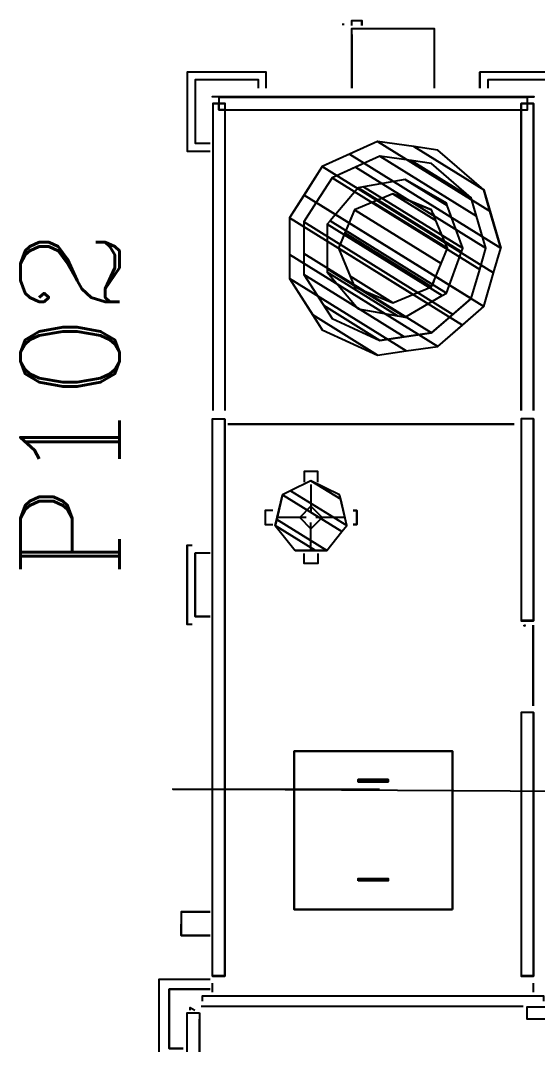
# Model space of a CAD drawing. Extents: x -57244 to 324435, y 15553 to 159369.
# Drawn here: x 55091 to 57704, y 43156 to 48327 of the extents above; entities that cross this region are included whole.
import ezdxf

# ---------------------------------------------------------------- set-up
doc = ezdxf.new("R2010")
doc.units = 0
doc.header["$LTSCALE"] = 2000
doc.header["$MEASUREMENT"] = 0
doc.layers.add('BASE', color=253, linetype='CONTINUOUS')
doc.styles.add('ROMANC', font='ROMANC', dxfattribs={"height": 0.2})

msp = doc.modelspace()

# ---------------------------------------------------------------- linework, layer by layer
at = {"layer": 'BASE', "linetype": 'Continuous'}
for p, q in [((56727, 48307.3), (56715.6, 48307.3)), ((56765.6, 48301.7), (56765.6, 48327.3)), ((56815.6, 48301.7), (56815.6, 48327.3)), ((56765.6, 48256.5), (56765.6, 47985.4)), ((56333, 47985.4), (56333, 48067.1)), ((57411.8, 47985.4), (57411.8, 48067.1)), ((57224.2, 47941.3), (57685.9, 47941.3)), ((57652.6, 47876.1), (57652.5, 47938.6)), ((56062.3, 47907.3), (56124.8, 47907.3)), ((57621.3, 46358.3), (57621.3, 47895)), ((56906.2, 47642.5), (56665.3, 47532.5)), ((57431.5, 47471.9), (57518, 47177.3)), ((56973, 47452.3), (57167.5, 47371.8)), ((56998.2, 47441.9), (56995.5, 47443)), ((57443, 47177.3), (57368.4, 47431.4)), ((57175.4, 47352.6), (57179, 47344.1)), ((56450.1, 47023.8), (56616.2, 46765.4)), ((56522.1, 47044.9), (56665.3, 46822.1)), ((57179, 47010.5), (57170.9, 46991)), ((57078.2, 46945.9), (57088.6, 46950.2)), ((57199.5, 46681.6), (57431.5, 46882.7)), ((56061.3, 43501.1), (56061.3, 46313.8)), ((57585.7, 46288.8), (56139.5, 46288.8)), ((56139.5, 46288.7), (57585.7, 46288.7)), ((57683.2, 46315.6), (57683.2, 45298.3)), ((56558.9, 45984.4), (56558.9, 45842.4)), ((56378.6, 45776.3), (56414.3, 45932.8)), ((56739.3, 45776.3), (56703.6, 45932.8)), ((56533.9, 45817.4), (56391.9, 45817.4)), ((56725.9, 45817.4), (56583.9, 45817.4)), ((56558.9, 45650.4), (56558.9, 45792.4)), ((55933.1, 45677.2), (55933.1, 45277.2)), ((56639.2, 45650.8), (56478.7, 45650.8)), ((57636.3, 45270.3), (57642, 45273.6)), ((57681.8, 45273.6), (57681.8, 44866.8)), ((57681.8, 44866.8), (57681.8, 45273.6)), ((55902.9, 43826.9), (55902.9, 43769.4)), ((55902.9, 43826.9), (56049.1, 43826.9)), ((55902.9, 43706.9), (55902.9, 43764.4)), ((55902.9, 43706.9), (56049.1, 43706.9)), ((56049.1, 43706.9), (55902.9, 43706.9)), ((56058.8, 43465.8), (56058.8, 43420.6)), ((56058.8, 43465.8), (56058.8, 43420.6)), ((57681.8, 43465.8), (57681.8, 43420.6)), ((57681.8, 43465.8), (57681.8, 43420.6)), ((55948.5, 43330.2), (55948.5, 43343.6)), ((56003.9, 43350.5), (57630.9, 43350.5)), ((57650.9, 43346.4), (59077.2, 43346.4)), ((55932.9, 41657.9), (55932.9, 43285)), ((55995.4, 41657.9), (55995.4, 43285))]:
    msp.add_line(p, q, dxfattribs=at)
for points in [[(56765.6, 48301.7), (56765.6, 48327.3), (56815.6, 48327.3), (56815.6, 48301.7)], [(56765.6, 47985.4), (56765.6, 48287.3), (57180.6, 48287.3), (57180.6, 47985.4)], [(56817.4, 48287.3), (57180.6, 48287.3), (57180.6, 47985.4)], [(56333, 47985.4), (56333, 48067.1), (55933, 48067.1), (55933, 47667.1), (56049.1, 47667.1)], [(57811.8, 47940.2), (57811.8, 48067.1), (57411.8, 48067.1), (57411.8, 47985.4)], [(56292.9, 47985.4), (56292.9, 48027.4), (55972.9, 48027.4), (55972.9, 47707.4), (56049.1, 47707.4)], [(56292.9, 47985.4), (56292.9, 48027.4), (55972.9, 48027.4), (55972.9, 47707.4), (56049.1, 47707.4)], [(57771.9, 47940.2), (57771.9, 48027.4), (57451.9, 48027.4), (57451.9, 47985.4)], [(57685.9, 47940.2), (57685.9, 47941.3), (56058.9, 47941.3), (56058.9, 47940.2)], [(56727, 47941.3), (56058.9, 47941.3), (56058.9, 47940.2)], [(56124.8, 46358.3), (56124.8, 47907.3), (56062.3, 47907.3), (56062.3, 46358.3)], [(56124.8, 47876.1), (56093.6, 47876.1), (56093.5, 47907.3), (56093.5, 47907.3)], [(57621.3, 47876.1), (57621.3, 47907.3), (57652.5, 47907.3), (57652.5, 47907.3)], [(57683.8, 46358.3), (57683.8, 47907.3), (57621.3, 47907.3), (57621.3, 46358.3)], [(57630.9, 47907.3), (57683.8, 47907.3), (57683.8, 46358.3)], [(56895.5, 47716.8), (56616.2, 47589.2), (56450.1, 47330.8)], [(56778.6, 47371.8), (56698, 47177.3), (56778.6, 46982.8), (56973, 46902.3)], [(57368.4, 46923.2), (57168.3, 46749.8), (56906.2, 46712.1)], [(56061.3, 43503), (56061.3, 46315.6), (56123.8, 46315.6)], [(57620.7, 45298.3), (57620.7, 45296.4), (57683.2, 45296.4), (57683.2, 46313.7), (57683.2, 46315.6), (57620.7, 46315.6), (57620.7, 45298.3), (57683.2, 45298.3), (57683.2, 45296.4)], [(56593.9, 46049.4), (56523.9, 46049.4), (56523.9, 45996.7)], [(56593.9, 45996.7), (56593.9, 46049.4), (56523.9, 46049.4), (56523.9, 45996.7)], [(56365.4, 45852.4), (56326.9, 45852.4), (56326.9, 45782.4), (56365.4, 45782.4)], [(56772.2, 45782.4), (56790.9, 45782.4), (56790.9, 45852.4), (56772.2, 45852.4)], [(56772.2, 45852.4), (56790.9, 45852.4), (56790.9, 45782.4), (56772.2, 45782.4)], [(55958.7, 45277.2), (55933.1, 45277.2), (55933.1, 45677.2), (55958.7, 45677.2)], [(56049.1, 45637.4), (55972.9, 45637.4), (55972.9, 45317.4), (56049.1, 45317.4)], [(56049.1, 45317.4), (55972.9, 45317.4), (55972.9, 45637.4)], [(56593.9, 45635.2), (56593.9, 45585.4), (56523.9, 45585.4), (56523.9, 45635.2)], [(57642, 45273.6), (57636.3, 45270.3), (57636.3, 45273.6)], [(57683.2, 44833.6), (57620.7, 44833.6), (57620.7, 43503.9)], [(58699.8, 44428.5), (55861, 44445), (56905, 44445)], [(56049.1, 43826.9), (55902.9, 43826.9), (55902.9, 43706.9), (56049.1, 43706.9)], [(56123.8, 43503), (56061.3, 43503), (56061.3, 43501.1), (56123.8, 43501.1)], [(57683.2, 43503.9), (57620.7, 43503.9), (57620.7, 43502), (57683.2, 43502)], [(55913.5, 43086.5), (55792.6, 43086.5), (55792.6, 43486.5), (56049.1, 43486.5)], [(56049.1, 43436.5), (55842.6, 43436.5), (55842.6, 43136.5), (55913.5, 43136.5)], [(55913.5, 43136.5), (55842.6, 43136.5), (55842.6, 43436.5), (56049.1, 43436.5)], [(57735.9, 43375.4), (57735.9, 43401), (56008.9, 43401), (56008.9, 43375.4)], [(57735.9, 43375.4), (57735.9, 43401), (56008.9, 43401), (56008.9, 43375.4)], [(55948.5, 43330.2), (55948.5, 43343.6), (55971.7, 43330.2)], [(59077.2, 43283.9), (57650.9, 43283.9), (57650.9, 43346.4), (57652.9, 43346.4), (59077.2, 43346.4)]]:
    msp.add_lwpolyline(points, dxfattribs=at)
for points in [[(56093.6, 47876.1), (57652.6, 47876.1), (57652.5, 47938.6), (56093.5, 47938.6)], [(56123.8, 46315.6), (56123.8, 46313.8), (56123.8, 43501.1), (56123.8, 43503)], [(56501.7, 45817.4), (56558.9, 45760.2), (56616.2, 45817.4), (56558.9, 45874.7)], [(56558.9, 45874.7), (56616.2, 45817.4), (56558.9, 45760.2), (56501.7, 45817.4)], [(57683.2, 43503.9), (57683.2, 43502), (57683.2, 44831.7), (57683.2, 44833.6)], [(57273.1, 43838.4), (56473.1, 43838.4), (56473.1, 44638.4), (57273.1, 44638.4)], [(57273.1, 43838.4), (57273.1, 44638.4), (56473.1, 44638.4), (56473.1, 43838.4)], [(56798.1, 44482.4), (56948.1, 44482.4), (56948.1, 44494.4), (56798.1, 44494.4)], [(56798.1, 44494.4), (56948.1, 44494.4), (56948.1, 44482.4), (56798.1, 44482.4)], [(56798.1, 43982.4), (56798.1, 43994.4), (56948.1, 43994.4), (56948.1, 43982.4)], [(55995.4, 43316.5), (55995.4, 41625.3), (55932.9, 41625.3), (55932.9, 43316.5)]]:
    msp.add_lwpolyline(points, close=True, dxfattribs=at)

# ---------------------------------------------------------------- texts
at = {"layer": 'BASE', "linetype": 'Continuous', "style": 'ROMANC'}
msp.add_text('P102', height=500, rotation=90, dxfattribs=at).set_placement((55590.9, 45514.5))

# ---------------------------------------------------------------- meshes
at = {"layer": 'BASE', "linetype": 'Continuous'}
mesh = msp.add_polyface(dxfattribs=at)
corners = [(56616.2, 46765.4), (56567.4, 46841.2), (56895.5, 46637.8), (56450.1, 47023.8), (57039.2, 46658.5), (56450.1, 47146.1), (57199.5, 46681.6), (56450.1, 47330.8), (57323.7, 46789.2), (56523.8, 47445.5), (57431.5, 46882.7), (56616.2, 47589.2), (57481.5, 47052.7), (56753, 47651.7), (57518, 47177.3), (56895.5, 47716.8), (57463, 47364.9), (56895.5, 47716.8), (57431.5, 47471.9), (57079.3, 47690.3), (57199.5, 47673)]
mesh.append_faces([[corners[k] for k in face] for face in [(0, 0, 2, 1), (1, 2, 4, 3), (3, 4, 6, 5), (5, 6, 8, 7), (7, 8, 10, 9), (9, 10, 12, 11), (11, 12, 14, 13), (13, 14, 16, 15), (17, 16, 18, 19), (19, 18, 20, 20)]], dxfattribs={"vtx0": -1, "vtx2": -1})
mesh = msp.add_polyface(dxfattribs=at)
corners = [(56665.3, 46822.1), (56906.2, 46712.1), (56623.2, 46887.5), (57030.1, 46729.9), (56522.1, 47044.9), (57168.3, 46749.8), (56522.1, 47150.4), (57275.5, 46842.6), (56522.1, 47309.7), (57368.4, 46923.2), (56585.6, 47408.6), (57411.5, 47069.8), (56665.3, 47532.5), (57443, 47177.3), (56783.2, 47586.4), (57395.5, 47339.1), (56906.2, 47642.5), (57368.4, 47431.4), (57064.7, 47619.7), (57368.4, 47431.4), (57168.3, 47604.8)]
mesh.append_faces([[corners[k] for k in face] for face in [(0, 0, 1, 2), (2, 1, 3, 4), (4, 3, 5, 6), (6, 5, 7, 8), (8, 7, 9, 10), (10, 9, 11, 12), (12, 11, 13, 14), (14, 13, 15, 16), (16, 15, 17, 18), (18, 19, 20, 20)]], dxfattribs={"vtx0": -1, "vtx2": -1})
mesh = msp.add_polyface(dxfattribs=at)
corners = [(56796.5, 46871.6), (56641.3, 47056.6), (56996.6, 46836.3), (56641.3, 47073.3), (57034.3, 46829.7), (56641.3, 47298), (57222, 46938), (56655.5, 47314.9), (57243.5, 46950.4), (56796.5, 47483), (57319.3, 47158.9), (56796.5, 47483), (57326, 47177.3), (56824.9, 47488), (57247.7, 47392.7), (57034.3, 47524.9), (57243.5, 47404.2)]
mesh.append_faces([[corners[k] for k in face] for face in [(0, 0, 2, 1), (1, 2, 4, 3), (3, 4, 6, 5), (5, 6, 8, 7), (7, 8, 10, 9), (11, 10, 12, 13), (13, 12, 14, 15), (15, 14, 16, 16)]], dxfattribs={"vtx0": -1, "vtx2": -1})
mesh = msp.add_polyface(dxfattribs=at)
corners = [(56778.6, 46982.8), (56973, 46902.3), (56756.3, 47036.7), (56973, 46902.3), (56698, 47177.3), (57074.1, 46944.1), (56729.9, 47254.2), (57167.5, 46982.8), (56778.6, 47371.8), (57216.2, 47100.4), (56872, 47410.4), (57248, 47177.3), (56973, 47452.3), (57189.8, 47317.9), (57167.5, 47371.8)]
mesh.append_faces([[corners[k] for k in face] for face in [(0, 0, 1, 2), (2, 3, 5, 4), (4, 5, 7, 6), (6, 7, 9, 8), (8, 9, 11, 10), (10, 11, 13, 12), (12, 13, 14, 14)]], dxfattribs={"vtx0": -1, "vtx2": -1})
mesh = msp.add_polyface(dxfattribs=at)
corners = [(56478.7, 45650.8), (56581, 45650.8), (56378.6, 45776.3), (56639.2, 45650.8), (56385.8, 45807.9), (56414.3, 45932.8), (56715.3, 45746.2), (56414.3, 45932.8), (56455.1, 45952.4), (56739.3, 45776.3), (56558.9, 46002.4), (56708.9, 45909.4), (56703.6, 45932.8)]
mesh.append_faces([[corners[k] for k in face] for face in [(0, 0, 1, 2), (2, 1, 3, 4), (4, 3, 6, 7), (5, 6, 9, 8), (8, 9, 11, 10), (10, 11, 12, 12)]], dxfattribs={"vtx0": -1, "vtx2": -1})

doc.saveas('drawing.dxf')
